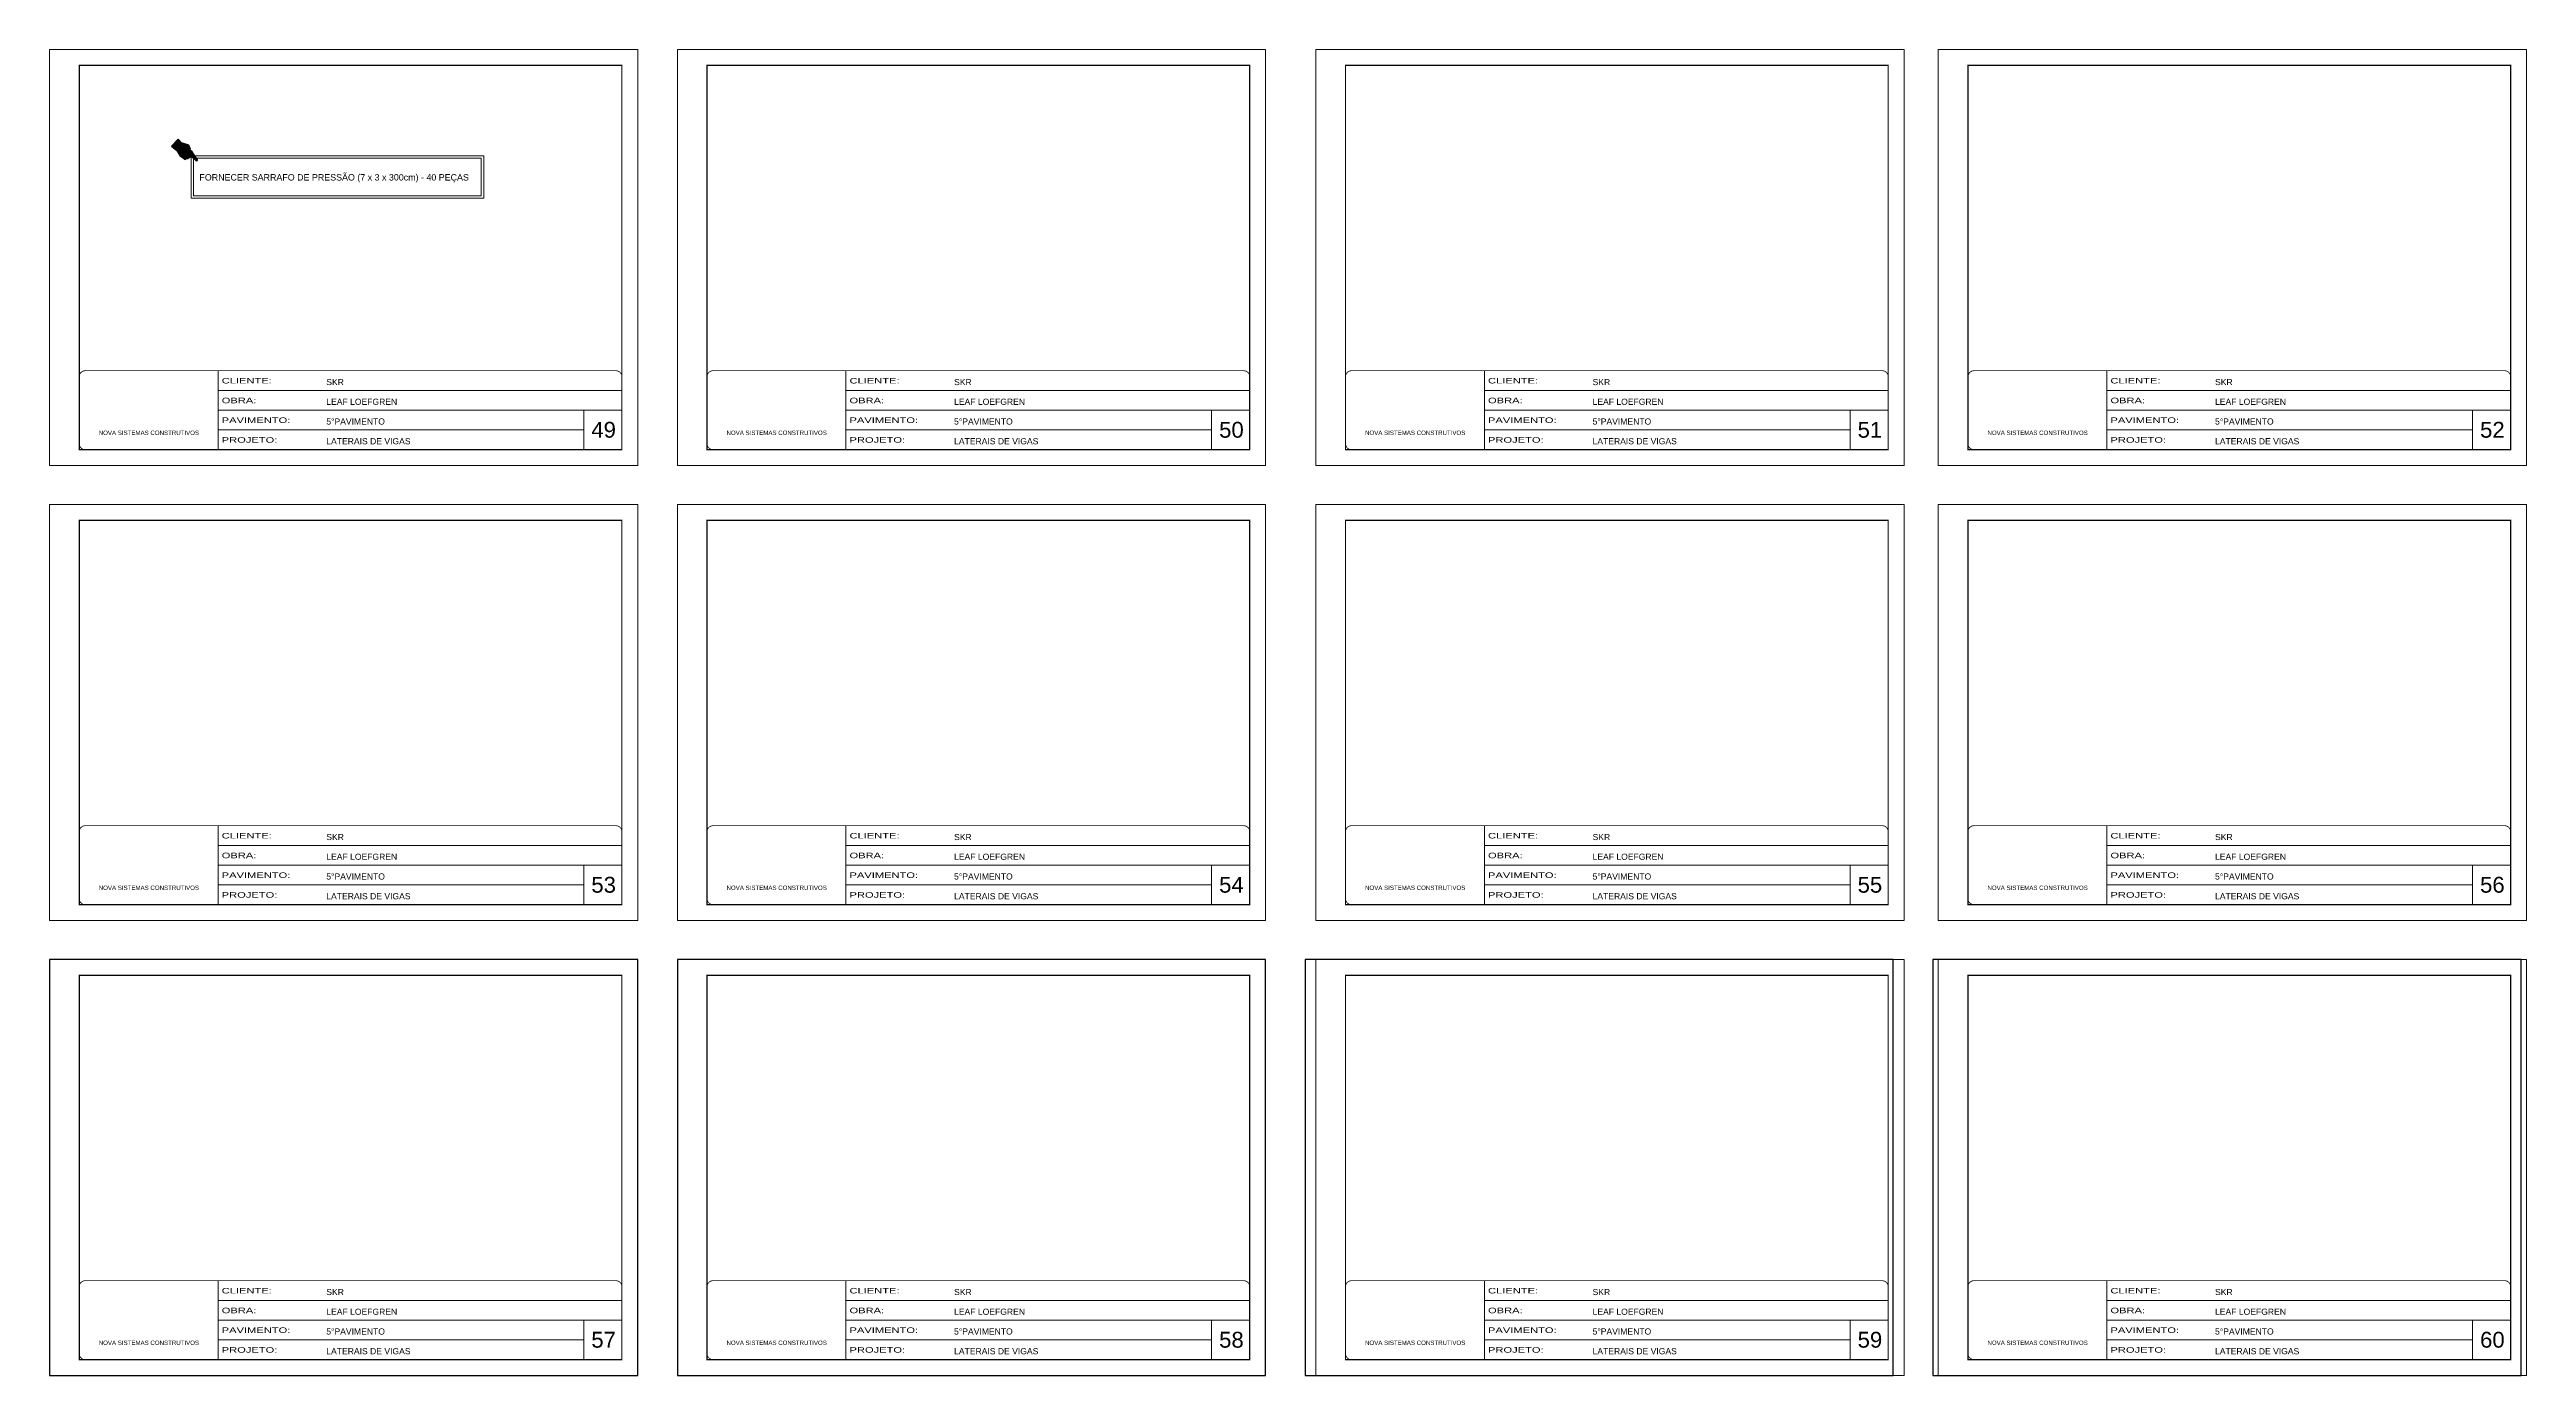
# Model space of a CAD drawing. Extents: x 3309 to 10384, y -2522 to 14608.
# Drawn here: x 3309 to 9563, y -2522 to 825 of the extents above; entities that cross this region are included whole.
import ezdxf

# ---------------------------------------------------------------- set-up
doc = ezdxf.new("R2010")
doc.units = 0
doc.linetypes.add('CONTINUO', pattern=[0])
doc.linetypes.add('DASHED', pattern=[0.75, 0.5, -0.25])
for name, color, linetype, lineweight in [('CARIMBO', 255, 'Continuous', 9), ('contorno de painel', 7, 'Continuous', 13), ('Folhas', 255, 'Continuous', 9), ('SARRAFO DE PRESSAO', 251, 'DASHED', 9)]:
    doc.layers.add(name, color=color, linetype=linetype, lineweight=lineweight)
doc.layers.add('Laje_Perimetro', color=7, linetype='Continuous', plot=False)
doc.layers.add('REGUA-80', color=111, linetype='Continuous')
doc.layers.add('va165-sec', color=5, linetype='DASHED')
doc.styles.add('ARIAL', font='arial.ttf')
doc.styles.add('Tecnologia', font='')
doc.styles.get('Tecnologia').set_extended_font_data('Forgotten Futurist')

# ---------------------------------------------------------------- blocks, each defined once
blk = doc.blocks.new('9999999999')
at = {"color": 30, "linetype": 'CONTINUO'}
for p, q in [((98564.6, 34230.2), (98564.6, 34429.4)), ((98564.6, 34379.6), (99584, 34379.6)), ((98564.6, 34329.8), (99488, 34329.8)), ((98564.6, 34280), (99488, 34280)), ((99584, 34329.8), (99488, 34329.8)), ((99488, 34329.8), (99488, 34230.2))]:
    blk.add_line(p, q, dxfattribs=at)
at = {"color": 30, "linetype": 'CONTINUO', "const_width": 2}
blk.add_lwpolyline([(99584, 34230.2), (99584, 34414.4, 0.414214), (99569, 34429.4), (98229, 34429.4, 0.414214), (98214, 34414.4), (98214, 34245.2, 0.414214), (98229, 34230.2), (99584, 34230.2)], format="xyb", dxfattribs=at)
at = {"layer": 'Folhas'}
blk.add_lwpolyline([(98139, 34190.2), (99624, 34190.2), (99624, 35240.2), (98139, 35240.2)], close=True, dxfattribs=at)
at = {"layer": 'Folhas', "color": 30, "const_width": 3}
blk.add_lwpolyline([(98214, 34230.2), (99584, 34230.2), (99584, 35200.2), (98214, 35200.2)], close=True, dxfattribs=at)
at = {"color": 7, "linetype": 'Continuous', "ltscale": 5, "style": 'ARIAL'}
for s, height, p in [('SKR', 15.48, (98837.7, 34393.1)), ('LEAF LOEFGREN', 15.483, (98837.7, 34343.3)), ('NOVA SISTEMAS CONSTRUTIVOS', 11.059, (98263.2, 34267.2)), ('5°PAVIMENTO', 15.483, (98837.7, 34293.5)), ('LATERAIS DE VIGAS', 15.483, (98837.7, 34243.7))]:
    blk.add_text(s, height=height, dxfattribs=at).set_placement(p)
at = {"layer": 'Folhas', "color": 7, "style": 'Tecnologia', "width": 1.5}
for s, p in [('CLIENTE:', (98573.7, 34397.2)), ('OBRA:', (98573.7, 34347.3)), ('PAVIMENTO:', (98573.7, 34297.5)), ('PROJETO:', (98573.7, 34247.7))]:
    blk.add_text(s, height=14, dxfattribs=at).set_placement(p)
blk = doc.blocks.new('INDICADOR')
at = {"layer": 'va165-sec', "ltscale": 100}
blk.add_hatch(color=61, dxfattribs=at).paths.add_polyline_path([(-59.7, -24.5), (-37.5, -24.3), (-35.4, -22.8), (-34.7, -18.5), (-36.9, -15.9), (-32.1, -16.5), (-29.9, -15.1), (-29.3, -11.2), (-31.5, -8.9), (-29.5, -9.3), (-27.5, -7.7), (-26.6, -3.4), (-28.9, -0.4), (-18.5, -2.8), (-3.7, -3.1), (-0.7, -1.9), (0, 0), (-1.3, 2.8), (-2.9, 3.5), (-33.7, 13.2), (-42.6, 13.1), (-44, 16), (-56.7, 23.9), (-82.1, 13.8), (-99.5, 16.7), (-102.1, -17), (-79.1, -17.5)])
at = {"layer": 'REGUA-80', "color": 1}
blk.add_lwpolyline([(-102.1, -17), (-79.1, -17.5), (-59.7, -24.5), (-37.5, -24.3), (-35.4, -22.8), (-34.7, -18.5), (-36.9, -15.9), (-43.1, -15.1), (-32.1, -16.5), (-29.9, -15.1), (-29.3, -11.2), (-31.5, -8.9), (-41.5, -7), (-29.5, -9.3), (-27.5, -7.7), (-26.6, -3.4), (-28.9, -0.4), (-39.8, 2.2), (-18.5, -2.8), (-3.7, -3.1), (-0.7, -1.9), (0, 0), (-1.3, 2.8), (-2.9, 3.5), (-33.7, 13.2), (-42.6, 13.1), (-61.9, 12.9), (-42.6, 13.1), (-44, 16), (-56.7, 23.9), (-82.1, 13.8), (-99.5, 16.7), (-102.1, -17)], dxfattribs=at)
blk = doc.blocks.new('DEDADA')
at = {"linetype": 'Continuous', "ltscale": 100, "xscale": 0.5000000000004939, "yscale": 0.5000000000004939, "zscale": 0.5000000000004939, "rotation": 321.5463332659798}
blk.add_blockref('INDICADOR', (63.1, 17), dxfattribs=at)

msp = doc.modelspace()

# ---------------------------------------------------------------- linework, layer by layer
at = {"layer": 'contorno de painel', "color": 1}
for points in [[(3666.57, 556.6), (4405.62, 556.6), (4405.62, 449.7), (3666.57, 449.7)], [(3672.83, 550.34), (4399.37, 550.34), (4399.37, 455.96), (3672.83, 455.96)]]:
    msp.add_lwpolyline(points, close=True, dxfattribs=at)
at = {"layer": 'Laje_Perimetro'}
for points in [[(4794.37, -1472.19), (3309.37, -1472.19), (3309.37, -2522.19), (4794.37, -2522.19)], [(6379.37, -1472.19), (4894.37, -1472.19), (4894.37, -2522.19), (6379.37, -2522.19)], [(7964.37, -1472.19), (6479.37, -1472.19), (6479.37, -2522.19), (7964.37, -2522.19)], [(9549.37, -1472.19), (8064.37, -1472.19), (8064.37, -2522.19), (9549.37, -2522.19)]]:
    msp.add_lwpolyline(points, close=True, dxfattribs=at)

# ---------------------------------------------------------------- block references
at = {"lineweight": 5, "xscale": 1.432821714138108, "yscale": 1.432821714138108, "zscale": 0.4776072380460363}
msp.add_blockref('DEDADA', (3592.1, 520.38), dxfattribs=at)
at = {"layer": 'SARRAFO DE PRESSAO', "color": 6, "linetype": 'ByBlock'}
for p in [(-94829.61, -34415.25), (-93244.61, -34415.25), (-91632.61, -34415.25), (-90061.11, -34415.25), (-94829.61, -35563.82), (-93244.61, -35563.82), (-91632.61, -35563.82), (-90061.11, -35563.82), (-94829.61, -36712.4), (-93244.61, -36712.4), (-91632.61, -36712.4), (-90061.11, -36712.4)]:
    msp.add_blockref('9999999999', p, dxfattribs=at)

# ---------------------------------------------------------------- texts
at = {"layer": 'CARIMBO', "color": 1, "style": 'ARIAL'}
msp.add_text('FORNECER SARRAFO DE PRESSÃO (7 x 3 x 300cm) - 40 PEÇAS', height=16.0518, dxfattribs=at).set_placement((3687.79, 494.35))
at = {"layer": 'CARIMBO', "style": 'ARIAL'}
for s, p in [('49', (4677.23, -154.9)), ('50', (6262.23, -154.9)), ('51', (7874.23, -154.9)), ('52', (9445.73, -154.9)), ('53', (4677.23, -1303.47)), ('54', (6262.23, -1303.47)), ('55', (7874.23, -1303.47)), ('56', (9445.73, -1303.47)), ('57', (4677.23, -2452.05)), ('58', (6262.23, -2452.05)), ('59', (7874.23, -2452.05)), ('60', (9445.73, -2452.05))]:
    msp.add_text(s, height=40, dxfattribs=at).set_placement(p)

doc.saveas('drawing.dxf')
